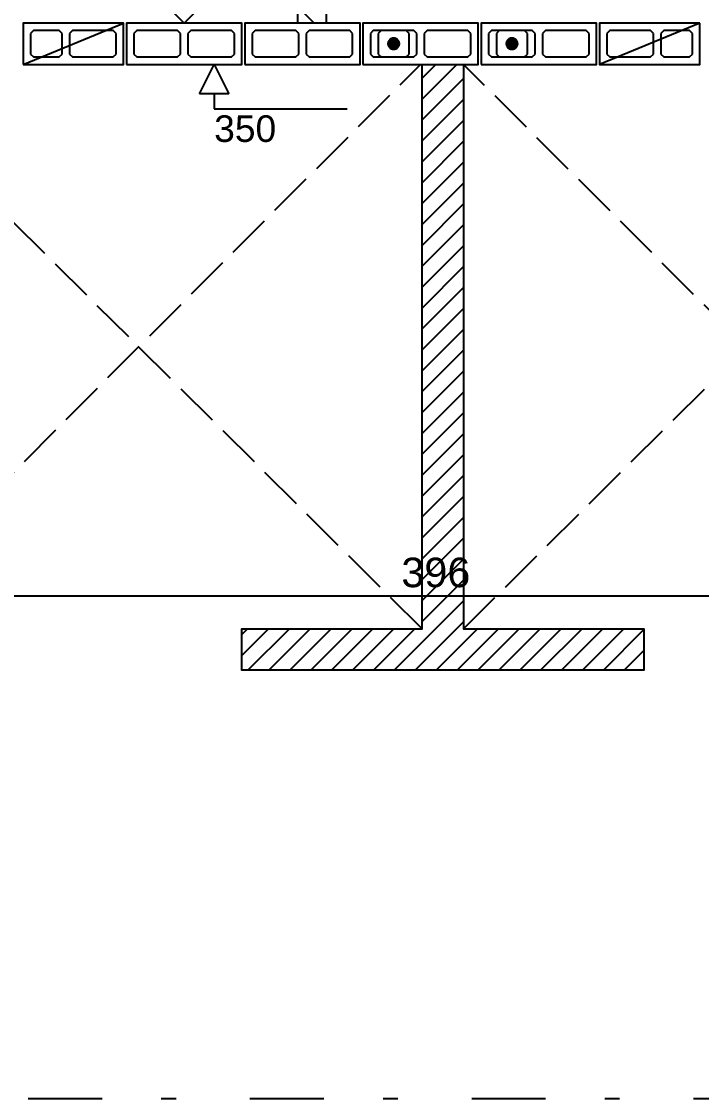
# Model space of a CAD drawing. Extents: x 0 to 119, y 0 to 84.
# Drawn here: x 28.23 to 32.83, y 52.74 to 60.03 of the extents above; entities that cross this region are included whole.
import ezdxf

# ---------------------------------------------------------------- set-up
doc = ezdxf.new("R2010")
doc.units = 0
doc.header["$MEASUREMENT"] = 0
doc.linetypes.add('ESTILO_TQS_0003', pattern=[1.5, 0.5, -0.4, 0.1, -0.5])
doc.linetypes.add('ESTILO_TQS_0005', pattern=[0.4, 0.3, -0.1])
for name, color, linetype in [('20', 1, 'CONTINUOUS'), ('27', 250, 'CONTINUOUS'), ('29', 9, 'CONTINUOUS'), ('3', 7, 'CONTINUOUS'), ('35', 255, 'CONTINUOUS'), ('45', 7, 'CONTINUOUS')]:
    doc.layers.add(name, color=color, linetype=linetype)
doc.styles.add('TQS_ARIAL', font='arial.ttf')

msp = doc.modelspace()

# ---------------------------------------------------------------- linework, layer by layer
at = {"layer": '20', "color": 1, "linetype": 'Continuous'}
for p, q in [((29.431102, 59.54), (29.531102, 59.74)), ((29.531102, 59.74), (29.631102, 59.54)), ((29.631102, 59.54), (29.431102, 59.54)), ((29.531102, 59.54), (29.531102, 59.44)), ((29.531102, 59.44), (30.431102, 59.44))]:
    msp.add_line(p, q, dxfattribs=at)
at = {"layer": '20', "color": 1, "linetype": 'ESTILO_TQS_0003'}
msp.add_line((10.273328, 52.74), (47.431347, 52.74), dxfattribs=at)
at = {"layer": '27', "color": 250, "linetype": 'ESTILO_TQS_0005'}
for points in [[(28.2878, 59.81), (28.3078, 59.79), (28.4828, 59.79), (28.5028, 59.81), (28.5028, 59.95), (28.4828, 59.97), (28.3078, 59.97), (28.2878, 59.95), (28.2878, 59.81)], [(28.5528, 59.81), (28.5728, 59.79), (28.8478, 59.79), (28.8678, 59.81), (28.8678, 59.95), (28.8478, 59.97), (28.5728, 59.97), (28.5528, 59.95), (28.5528, 59.81)], [(28.9878, 59.81), (29.0078, 59.79), (29.2828, 59.79), (29.3028, 59.81), (29.3028, 59.95), (29.2828, 59.97), (29.0078, 59.97), (28.9878, 59.95), (28.9878, 59.81)], [(29.3528, 59.81), (29.3728, 59.79), (29.6478, 59.79), (29.6678, 59.81), (29.6678, 59.95), (29.6478, 59.97), (29.3728, 59.97), (29.3528, 59.95), (29.3528, 59.81)], [(29.7878, 59.81), (29.8078, 59.79), (30.0828, 59.79), (30.1028, 59.81), (30.1028, 59.95), (30.0828, 59.97), (29.8078, 59.97), (29.7878, 59.95), (29.7878, 59.81)], [(30.1528, 59.81), (30.1728, 59.79), (30.4478, 59.79), (30.4678, 59.81), (30.4678, 59.95), (30.4478, 59.97), (30.1728, 59.97), (30.1528, 59.95), (30.1528, 59.81)], [(30.5878, 59.81), (30.6078, 59.79), (30.8828, 59.79), (30.9028, 59.81), (30.9028, 59.95), (30.8828, 59.97), (30.6078, 59.97), (30.5878, 59.95), (30.5878, 59.81)], [(30.9528, 59.81), (30.9728, 59.79), (31.2478, 59.79), (31.2678, 59.81), (31.2678, 59.95), (31.2478, 59.97), (30.9728, 59.97), (30.9528, 59.95), (30.9528, 59.81)], [(31.3878, 59.81), (31.4078, 59.79), (31.6828, 59.79), (31.7028, 59.81), (31.7028, 59.95), (31.6828, 59.97), (31.4078, 59.97), (31.3878, 59.95), (31.3878, 59.81)], [(31.7528, 59.81), (31.7728, 59.79), (32.0478, 59.79), (32.0678, 59.81), (32.0678, 59.95), (32.0478, 59.97), (31.7728, 59.97), (31.7528, 59.95), (31.7528, 59.81)], [(32.5028, 59.95), (32.4828, 59.97), (32.2078, 59.97), (32.1878, 59.95), (32.1878, 59.81), (32.2078, 59.79), (32.4828, 59.79), (32.5028, 59.81), (32.5028, 59.95)], [(32.7678, 59.95), (32.7478, 59.97), (32.5728, 59.97), (32.5528, 59.95), (32.5528, 59.81), (32.5728, 59.79), (32.7478, 59.79), (32.7678, 59.81), (32.7678, 59.95)]]:
    msp.add_lwpolyline(points, dxfattribs=at)
at = {"layer": '29', "color": 9, "linetype": 'Continuous'}
for p, q in [((30.097758, 60.129067), (30.206932, 60.019893)), ((30.9378, 59.504914), (31.172886, 59.74)), ((30.9378, 59.646335), (31.031465, 59.74)), ((30.9378, 59.363493), (31.2178, 59.643493)), ((30.9378, 59.222071), (31.2178, 59.502071)), ((30.9378, 59.08065), (31.2178, 59.36065)), ((30.9378, 58.939229), (31.2178, 59.219229)), ((30.9378, 58.797807), (31.2178, 59.077807)), ((30.9378, 58.656386), (31.2178, 58.936386)), ((30.9378, 58.514964), (31.2178, 58.794964)), ((30.9378, 58.373543), (31.2178, 58.653543)), ((30.9378, 58.232122), (31.2178, 58.512122)), ((30.9378, 58.0907), (31.2178, 58.3707)), ((30.9378, 57.949279), (31.2178, 58.229279)), ((30.9378, 57.807858), (31.2178, 58.087858)), ((30.9378, 57.666436), (31.2178, 57.946436)), ((30.9378, 57.525015), (31.2178, 57.805015)), ((30.9378, 57.383594), (31.2178, 57.663594)), ((30.9378, 57.242172), (31.2178, 57.522172)), ((30.9378, 57.100751), (31.2178, 57.380751)), ((30.9378, 56.95933), (31.2178, 57.23933)), ((30.9378, 56.817908), (31.2178, 57.097908)), ((30.9378, 56.676487), (31.2178, 56.956487)), ((30.9378, 56.535065), (31.2178, 56.815065)), ((30.9378, 56.393644), (31.2178, 56.673644)), ((30.9378, 56.252223), (31.2178, 56.532223)), ((30.9378, 56.110801), (31.2178, 56.390801)), ((30.9378, 55.96938), (31.2178, 56.24938)), ((30.749841, 55.64), (31.2178, 56.107959)), ((29.717758, 55.739287), (29.89847, 55.92)), ((29.717758, 55.880709), (29.757049, 55.92)), ((29.759892, 55.64), (30.039892, 55.92)), ((29.901313, 55.64), (30.181313, 55.92)), ((30.042735, 55.64), (30.322735, 55.92)), ((30.184156, 55.64), (30.464156, 55.92)), ((30.325577, 55.64), (30.605577, 55.92)), ((30.466999, 55.64), (30.746999, 55.92)), ((30.60842, 55.64), (30.88842, 55.92)), ((30.891263, 55.64), (31.2178, 55.966537)), ((31.032684, 55.64), (31.312684, 55.92)), ((31.174105, 55.64), (31.454105, 55.92)), ((31.315527, 55.64), (31.595527, 55.92)), ((31.456948, 55.64), (31.736948, 55.92)), ((31.598369, 55.64), (31.878369, 55.92)), ((31.739791, 55.64), (32.019791, 55.92)), ((31.881212, 55.64), (32.161212, 55.92)), ((32.022634, 55.64), (32.302634, 55.92)), ((32.164055, 55.64), (32.437842, 55.913787)), ((32.305476, 55.64), (32.437842, 55.772366))]:
    msp.add_line(p, q, dxfattribs=at)
for points in [[(30.097758, 60.019748), (30.097758, 61.829465), (30.287654, 61.829465), (30.287654, 60.510096), (33.3378, 60.510096), (33.3378, 60.320096), (30.287758, 60.320096), (30.287758, 60.02), (30.097758, 60.02)], [(30.9378, 59.74), (31.2178, 59.74), (31.2178, 55.92), (32.437842, 55.92), (32.437842, 55.64), (29.717758, 55.64), (29.717758, 55.92), (30.9378, 55.92), (30.9378, 59.74)]]:
    msp.add_lwpolyline(points, dxfattribs=at)
at = {"layer": '3', "color": 7, "linetype": 'Continuous'}
for p, q in [((28.2378, 59.74), (28.9178, 60.02)), ((32.8178, 60.02), (32.1378, 59.74)), ((30.6603, 59.97), (30.6403, 59.95)), ((30.6403, 59.95), (30.6403, 59.81)), ((30.8303, 59.97), (30.6603, 59.97)), ((30.8503, 59.95), (30.8303, 59.97)), ((30.8503, 59.81), (30.8503, 59.95)), ((31.4603, 59.97), (31.4403, 59.95)), ((31.4403, 59.95), (31.4403, 59.81)), ((31.6303, 59.97), (31.4603, 59.97)), ((31.6503, 59.95), (31.6303, 59.97)), ((31.6503, 59.81), (31.6503, 59.95)), ((30.6403, 59.81), (30.6603, 59.79)), ((30.6603, 59.79), (30.8303, 59.79)), ((30.8303, 59.79), (30.8503, 59.81)), ((31.4403, 59.81), (31.4603, 59.79)), ((31.4603, 59.79), (31.6303, 59.79)), ((31.6303, 59.79), (31.6503, 59.81))]:
    msp.add_line(p, q, dxfattribs=at)
for points in [[(29.380458, 60.335947), (29.380458, 60.177974), (29.485774, 60.177974), (29.3278, 60.02), (29.169826, 60.177974), (29.275142, 60.177974), (29.275142, 60.335947), (29.380458, 60.335947)], [(28.2378, 59.74), (28.9178, 59.74), (28.9178, 60.02), (28.2378, 60.02), (28.2378, 59.74)], [(28.9378, 59.74), (29.7178, 59.74), (29.7178, 60.02), (28.9378, 60.02), (28.9378, 59.74)], [(29.7378, 59.74), (30.5178, 59.74), (30.5178, 60.02), (29.7378, 60.02), (29.7378, 59.74)], [(30.5378, 59.74), (31.3178, 59.74), (31.3178, 60.02), (30.5378, 60.02), (30.5378, 59.74)], [(31.3378, 59.74), (32.1178, 59.74), (32.1178, 60.02), (31.3378, 60.02), (31.3378, 59.74)], [(32.8178, 60.02), (32.1378, 60.02), (32.1378, 59.74), (32.8178, 59.74), (32.8178, 60.02)], [(30.7459, 59.88), (30.745897, 59.879939), (30.745888, 59.879879), (30.745872, 59.87982), (30.745851, 59.879763), (30.745825, 59.879709), (30.745792, 59.879657), (30.745755, 59.879609), (30.745713, 59.879565), (30.745667, 59.879526), (30.745617, 59.879491), (30.745564, 59.879461), (30.745508, 59.879437), (30.74545, 59.879419), (30.745391, 59.879407), (30.74533, 59.879401), (30.74527, 59.879401), (30.745209, 59.879407), (30.74515, 59.879419), (30.745092, 59.879437), (30.745036, 59.879461), (30.744983, 59.879491), (30.744933, 59.879526), (30.744887, 59.879565), (30.744845, 59.879609), (30.744808, 59.879657), (30.744775, 59.879709), (30.744749, 59.879763), (30.744728, 59.87982), (30.744712, 59.879879), (30.744703, 59.879939), (30.7447, 59.88), (30.7831, 59.88), (30.782906, 59.883824), (30.782326, 59.887609), (30.781366, 59.891316), (30.780037, 59.894907), (30.77835, 59.898344), (30.776325, 59.901594), (30.773981, 59.904622), (30.771343, 59.907397), (30.768438, 59.909891), (30.765295, 59.912079), (30.761947, 59.913937), (30.758428, 59.915447), (30.754775, 59.916593), (30.751024, 59.917364), (30.747215, 59.917751), (30.743385, 59.917751), (30.739576, 59.917364), (30.735825, 59.916593), (30.732172, 59.915447), (30.728653, 59.913937), (30.725305, 59.912079), (30.722162, 59.909891), (30.719257, 59.907397), (30.716619, 59.904622), (30.714275, 59.901594), (30.71225, 59.898344), (30.710563, 59.894907), (30.709234, 59.891316), (30.708274, 59.887609), (30.707694, 59.883824), (30.7075, 59.88), (30.7459, 59.88)], [(30.7447, 59.88), (30.744703, 59.880061), (30.744712, 59.880121), (30.744728, 59.88018), (30.744749, 59.880237), (30.744775, 59.880291), (30.744808, 59.880343), (30.744845, 59.880391), (30.744887, 59.880435), (30.744933, 59.880474), (30.744983, 59.880509), (30.745036, 59.880539), (30.745092, 59.880563), (30.74515, 59.880581), (30.745209, 59.880593), (30.74527, 59.880599), (30.74533, 59.880599), (30.745391, 59.880593), (30.74545, 59.880581), (30.745508, 59.880563), (30.745564, 59.880539), (30.745617, 59.880509), (30.745667, 59.880474), (30.745713, 59.880435), (30.745755, 59.880391), (30.745792, 59.880343), (30.745825, 59.880291), (30.745851, 59.880237), (30.745872, 59.88018), (30.745888, 59.880121), (30.745897, 59.880061), (30.7459, 59.88), (30.7075, 59.88), (30.707694, 59.876176), (30.708274, 59.872391), (30.709234, 59.868684), (30.710563, 59.865093), (30.71225, 59.861656), (30.714275, 59.858406), (30.716619, 59.855378), (30.719257, 59.852603), (30.722162, 59.850109), (30.725305, 59.847921), (30.728653, 59.846063), (30.732172, 59.844553), (30.735825, 59.843407), (30.739576, 59.842636), (30.743385, 59.842249), (30.747215, 59.842249), (30.751024, 59.842636), (30.754775, 59.843407), (30.758428, 59.844553), (30.761947, 59.846063), (30.765295, 59.847921), (30.768438, 59.850109), (30.771343, 59.852603), (30.773981, 59.855378), (30.776325, 59.858406), (30.77835, 59.861656), (30.780037, 59.865093), (30.781366, 59.868684), (30.782326, 59.872391), (30.782906, 59.876176), (30.7831, 59.88), (30.7447, 59.88)], [(31.5459, 59.88), (31.545897, 59.879939), (31.545888, 59.879879), (31.545872, 59.87982), (31.545851, 59.879763), (31.545825, 59.879709), (31.545792, 59.879657), (31.545755, 59.879609), (31.545713, 59.879565), (31.545667, 59.879526), (31.545617, 59.879491), (31.545564, 59.879461), (31.545508, 59.879437), (31.54545, 59.879419), (31.545391, 59.879407), (31.54533, 59.879401), (31.54527, 59.879401), (31.545209, 59.879407), (31.54515, 59.879419), (31.545092, 59.879437), (31.545036, 59.879461), (31.544983, 59.879491), (31.544933, 59.879526), (31.544887, 59.879565), (31.544845, 59.879609), (31.544808, 59.879657), (31.544775, 59.879709), (31.544749, 59.879763), (31.544728, 59.87982), (31.544712, 59.879879), (31.544703, 59.879939), (31.5447, 59.88), (31.5831, 59.88), (31.582906, 59.883824), (31.582326, 59.887609), (31.581366, 59.891316), (31.580037, 59.894907), (31.57835, 59.898344), (31.576325, 59.901594), (31.573981, 59.904622), (31.571343, 59.907397), (31.568438, 59.909891), (31.565295, 59.912079), (31.561947, 59.913937), (31.558428, 59.915447), (31.554775, 59.916593), (31.551024, 59.917364), (31.547215, 59.917751), (31.543385, 59.917751), (31.539576, 59.917364), (31.535825, 59.916593), (31.532172, 59.915447), (31.528653, 59.913937), (31.525305, 59.912079), (31.522162, 59.909891), (31.519257, 59.907397), (31.516619, 59.904622), (31.514275, 59.901594), (31.51225, 59.898344), (31.510563, 59.894907), (31.509234, 59.891316), (31.508274, 59.887609), (31.507694, 59.883824), (31.5075, 59.88), (31.5459, 59.88)], [(31.5447, 59.88), (31.544703, 59.880061), (31.544712, 59.880121), (31.544728, 59.88018), (31.544749, 59.880237), (31.544775, 59.880291), (31.544808, 59.880343), (31.544845, 59.880391), (31.544887, 59.880435), (31.544933, 59.880474), (31.544983, 59.880509), (31.545036, 59.880539), (31.545092, 59.880563), (31.54515, 59.880581), (31.545209, 59.880593), (31.54527, 59.880599), (31.54533, 59.880599), (31.545391, 59.880593), (31.54545, 59.880581), (31.545508, 59.880563), (31.545564, 59.880539), (31.545617, 59.880509), (31.545667, 59.880474), (31.545713, 59.880435), (31.545755, 59.880391), (31.545792, 59.880343), (31.545825, 59.880291), (31.545851, 59.880237), (31.545872, 59.88018), (31.545888, 59.880121), (31.545897, 59.880061), (31.5459, 59.88), (31.5075, 59.88), (31.507694, 59.876176), (31.508274, 59.872391), (31.509234, 59.868684), (31.510563, 59.865093), (31.51225, 59.861656), (31.514275, 59.858406), (31.516619, 59.855378), (31.519257, 59.852603), (31.522162, 59.850109), (31.525305, 59.847921), (31.528653, 59.846063), (31.532172, 59.844553), (31.535825, 59.843407), (31.539576, 59.842636), (31.543385, 59.842249), (31.547215, 59.842249), (31.551024, 59.842636), (31.554775, 59.843407), (31.558428, 59.844553), (31.561947, 59.846063), (31.565295, 59.847921), (31.568438, 59.850109), (31.571343, 59.852603), (31.573981, 59.855378), (31.576325, 59.858406), (31.57835, 59.861656), (31.580037, 59.865093), (31.581366, 59.868684), (31.582326, 59.872391), (31.582906, 59.876176), (31.5831, 59.88), (31.5447, 59.88)]]:
    msp.add_lwpolyline(points, dxfattribs=at)
for centre in [(30.7453, 59.88), (31.5453, 59.88)]:
    msp.add_circle(centre, 0.0372, dxfattribs=at)
for points in [[(30.7459, 59.88), (30.707694, 59.883824), (30.7075, 59.88)], [(30.7447, 59.88), (30.7075, 59.88), (30.707694, 59.876176)], [(30.7459, 59.88), (30.708274, 59.887609), (30.707694, 59.883824)], [(30.7447, 59.88), (30.707694, 59.876176), (30.708274, 59.872391)], [(30.7459, 59.88), (30.709234, 59.891316), (30.708274, 59.887609)], [(30.7447, 59.88), (30.708274, 59.872391), (30.709234, 59.868684)], [(30.7459, 59.88), (30.710563, 59.894907), (30.709234, 59.891316)], [(30.7447, 59.88), (30.709234, 59.868684), (30.710563, 59.865093)], [(30.7459, 59.88), (30.71225, 59.898344), (30.710563, 59.894907)], [(30.7447, 59.88), (30.710563, 59.865093), (30.71225, 59.861656)], [(30.7459, 59.88), (30.714275, 59.901594), (30.71225, 59.898344)], [(30.7447, 59.88), (30.71225, 59.861656), (30.714275, 59.858406)], [(30.7459, 59.88), (30.716619, 59.904622), (30.714275, 59.901594)], [(30.7447, 59.88), (30.714275, 59.858406), (30.716619, 59.855378)], [(30.7459, 59.88), (30.719257, 59.907397), (30.716619, 59.904622)], [(30.7447, 59.88), (30.716619, 59.855378), (30.719257, 59.852603)], [(30.7459, 59.88), (30.722162, 59.909891), (30.719257, 59.907397)], [(30.7447, 59.88), (30.719257, 59.852603), (30.722162, 59.850109)], [(30.7459, 59.88), (30.725305, 59.912079), (30.722162, 59.909891)], [(30.7447, 59.88), (30.722162, 59.850109), (30.725305, 59.847921)], [(30.7459, 59.88), (30.728653, 59.913937), (30.725305, 59.912079)], [(30.7447, 59.88), (30.725305, 59.847921), (30.728653, 59.846063)], [(30.7459, 59.88), (30.732172, 59.915447), (30.728653, 59.913937)], [(30.7447, 59.88), (30.728653, 59.846063), (30.732172, 59.844553)], [(30.7459, 59.88), (30.735825, 59.916593), (30.732172, 59.915447)], [(30.7447, 59.88), (30.732172, 59.844553), (30.735825, 59.843407)], [(30.7459, 59.88), (30.739576, 59.917364), (30.735825, 59.916593)], [(30.7447, 59.88), (30.735825, 59.843407), (30.739576, 59.842636)], [(30.7459, 59.88), (30.743385, 59.917751), (30.739576, 59.917364)], [(30.7447, 59.88), (30.739576, 59.842636), (30.743385, 59.842249)], [(30.7459, 59.88), (30.747215, 59.917751), (30.743385, 59.917751)], [(30.7447, 59.88), (30.743385, 59.842249), (30.747215, 59.842249)], [(30.744933, 59.880474), (30.744728, 59.88018), (30.7447, 59.88)], [(30.744933, 59.880474), (30.7447, 59.88), (30.7447, 59.88)], [(30.744933, 59.880474), (30.7447, 59.88), (30.7447, 59.88)], [(30.744933, 59.880474), (30.7447, 59.88), (30.7447, 59.88)], [(30.744933, 59.880474), (30.7447, 59.88), (30.7447, 59.88)], [(30.744933, 59.880474), (30.7447, 59.88), (30.7447, 59.88)], [(30.744933, 59.880474), (30.7447, 59.88), (30.7447, 59.88)], [(30.744933, 59.880474), (30.7447, 59.88), (30.7447, 59.88)], [(30.744933, 59.880474), (30.7447, 59.88), (30.7447, 59.88)], [(30.744933, 59.880474), (30.7447, 59.88), (30.7447, 59.88)], [(30.744933, 59.880474), (30.7447, 59.88), (30.7447, 59.88)], [(30.744933, 59.880474), (30.7447, 59.88), (30.7447, 59.88)], [(30.744933, 59.880474), (30.7447, 59.88), (30.7447, 59.88)], [(30.744933, 59.880474), (30.7447, 59.88), (30.7447, 59.88)], [(30.744933, 59.880474), (30.7447, 59.88), (30.7447, 59.88)], [(30.744933, 59.880474), (30.7447, 59.88), (30.7447, 59.88)], [(30.744933, 59.880474), (30.7447, 59.88), (30.7447, 59.88)], [(30.744933, 59.880474), (30.7447, 59.88), (30.7447, 59.88)], [(30.744933, 59.880474), (30.7447, 59.88), (30.7447, 59.88)], [(30.744933, 59.880474), (30.7447, 59.88), (30.7447, 59.88)], [(30.744933, 59.880474), (30.7447, 59.88), (30.7447, 59.88)], [(30.744933, 59.880474), (30.7447, 59.88), (30.7447, 59.88)], [(30.744933, 59.880474), (30.7447, 59.88), (30.7447, 59.88)], [(30.7447, 59.88), (30.747215, 59.842249), (30.7831, 59.88)], [(30.744933, 59.880474), (30.744775, 59.880291), (30.744728, 59.88018)], [(30.744933, 59.880474), (30.744808, 59.880343), (30.744775, 59.880291)], [(30.744933, 59.880474), (30.744845, 59.880391), (30.744808, 59.880343)], [(30.744933, 59.880474), (30.744887, 59.880435), (30.744845, 59.880391)], [(30.744933, 59.880474), (30.744933, 59.880474), (30.744887, 59.880435)], [(30.744933, 59.880474), (30.744887, 59.880435), (30.744887, 59.880435)], [(30.744933, 59.880474), (30.744933, 59.880474), (30.744933, 59.880474)], [(30.7459, 59.88), (30.745667, 59.879526), (30.745667, 59.879526)], [(30.7459, 59.88), (30.745667, 59.879526), (30.745667, 59.879526)], [(30.7459, 59.88), (30.745667, 59.879526), (30.745713, 59.879565)], [(30.7459, 59.88), (30.745713, 59.879565), (30.745713, 59.879565)], [(30.7459, 59.88), (30.745713, 59.879565), (30.745755, 59.879609)], [(30.7459, 59.88), (30.745755, 59.879609), (30.745792, 59.879657)], [(30.7459, 59.88), (30.745792, 59.879657), (30.745825, 59.879709)], [(30.7459, 59.88), (30.745825, 59.879709), (30.745872, 59.87982)], [(30.7459, 59.88), (30.745872, 59.87982), (30.7459, 59.88)], [(30.7831, 59.88), (30.747215, 59.917751), (30.7459, 59.88)], [(30.7459, 59.88), (30.7459, 59.88), (30.7459, 59.88)], [(30.7459, 59.88), (30.7459, 59.88), (30.7459, 59.88)], [(30.7459, 59.88), (30.7459, 59.88), (30.7459, 59.88)], [(30.7459, 59.88), (30.7459, 59.88), (30.7459, 59.88)], [(30.7459, 59.88), (30.7459, 59.88), (30.7459, 59.88)], [(30.7459, 59.88), (30.7459, 59.88), (30.7459, 59.88)], [(30.7459, 59.88), (30.7459, 59.88), (30.7459, 59.88)], [(30.7459, 59.88), (30.7459, 59.88), (30.7459, 59.88)], [(30.7459, 59.88), (30.7459, 59.88), (30.7459, 59.88)], [(30.7459, 59.88), (30.7459, 59.88), (30.7459, 59.88)], [(30.7459, 59.88), (30.7459, 59.88), (30.7459, 59.88)], [(30.7459, 59.88), (30.7459, 59.88), (30.7459, 59.88)], [(30.7459, 59.88), (30.7459, 59.88), (30.7459, 59.88)], [(30.7459, 59.88), (30.7459, 59.88), (30.7459, 59.88)], [(30.7459, 59.88), (30.7459, 59.88), (30.7459, 59.88)], [(30.7459, 59.88), (30.7459, 59.88), (30.7459, 59.88)], [(30.7459, 59.88), (30.7459, 59.88), (30.7459, 59.88)], [(30.7459, 59.88), (30.7459, 59.88), (30.7459, 59.88)], [(30.7459, 59.88), (30.7459, 59.88), (30.7459, 59.88)], [(30.7459, 59.88), (30.7459, 59.88), (30.7459, 59.88)], [(30.7459, 59.88), (30.7459, 59.88), (30.7459, 59.88)], [(30.7831, 59.88), (30.751024, 59.917364), (30.747215, 59.917751)], [(30.7831, 59.88), (30.747215, 59.842249), (30.751024, 59.842636)], [(30.7831, 59.88), (30.754775, 59.916593), (30.751024, 59.917364)], [(30.7831, 59.88), (30.751024, 59.842636), (30.754775, 59.843407)], [(30.7831, 59.88), (30.758428, 59.915447), (30.754775, 59.916593)], [(30.7831, 59.88), (30.754775, 59.843407), (30.758428, 59.844553)], [(30.7831, 59.88), (30.761947, 59.913937), (30.758428, 59.915447)], [(30.7831, 59.88), (30.758428, 59.844553), (30.761947, 59.846063)], [(30.7831, 59.88), (30.765295, 59.912079), (30.761947, 59.913937)], [(30.7831, 59.88), (30.761947, 59.846063), (30.765295, 59.847921)], [(30.7831, 59.88), (30.768438, 59.909891), (30.765295, 59.912079)], [(30.7831, 59.88), (30.765295, 59.847921), (30.768438, 59.850109)], [(30.7831, 59.88), (30.771343, 59.907397), (30.768438, 59.909891)], [(30.7831, 59.88), (30.768438, 59.850109), (30.771343, 59.852603)], [(30.7831, 59.88), (30.773981, 59.904622), (30.771343, 59.907397)], [(30.7831, 59.88), (30.771343, 59.852603), (30.773981, 59.855378)], [(30.7831, 59.88), (30.776325, 59.901594), (30.773981, 59.904622)], [(30.7831, 59.88), (30.773981, 59.855378), (30.776325, 59.858406)], [(30.7831, 59.88), (30.77835, 59.898344), (30.776325, 59.901594)], [(30.7831, 59.88), (30.776325, 59.858406), (30.77835, 59.861656)], [(30.7831, 59.88), (30.780037, 59.894907), (30.77835, 59.898344)], [(30.7831, 59.88), (30.77835, 59.861656), (30.780037, 59.865093)], [(30.7831, 59.88), (30.781366, 59.891316), (30.780037, 59.894907)], [(30.7831, 59.88), (30.780037, 59.865093), (30.781366, 59.868684)], [(30.7831, 59.88), (30.782326, 59.887609), (30.781366, 59.891316)], [(30.7831, 59.88), (30.781366, 59.868684), (30.782326, 59.872391)], [(30.7831, 59.88), (30.782906, 59.883824), (30.782326, 59.887609)], [(30.7831, 59.88), (30.782326, 59.872391), (30.782906, 59.876176)], [(31.5459, 59.88), (31.507694, 59.883824), (31.5075, 59.88)], [(31.5447, 59.88), (31.5075, 59.88), (31.507694, 59.876176)], [(31.5459, 59.88), (31.508274, 59.887609), (31.507694, 59.883824)], [(31.5447, 59.88), (31.507694, 59.876176), (31.508274, 59.872391)], [(31.5459, 59.88), (31.509234, 59.891316), (31.508274, 59.887609)], [(31.5447, 59.88), (31.508274, 59.872391), (31.509234, 59.868684)], [(31.5459, 59.88), (31.510563, 59.894907), (31.509234, 59.891316)], [(31.5447, 59.88), (31.509234, 59.868684), (31.510563, 59.865093)], [(31.5459, 59.88), (31.51225, 59.898344), (31.510563, 59.894907)], [(31.5447, 59.88), (31.510563, 59.865093), (31.51225, 59.861656)], [(31.5459, 59.88), (31.514275, 59.901594), (31.51225, 59.898344)], [(31.5447, 59.88), (31.51225, 59.861656), (31.514275, 59.858406)], [(31.5459, 59.88), (31.516619, 59.904622), (31.514275, 59.901594)], [(31.5447, 59.88), (31.514275, 59.858406), (31.516619, 59.855378)], [(31.5459, 59.88), (31.519257, 59.907397), (31.516619, 59.904622)], [(31.5447, 59.88), (31.516619, 59.855378), (31.519257, 59.852603)], [(31.5459, 59.88), (31.522162, 59.909891), (31.519257, 59.907397)], [(31.5447, 59.88), (31.519257, 59.852603), (31.522162, 59.850109)], [(31.5459, 59.88), (31.525305, 59.912079), (31.522162, 59.909891)], [(31.5447, 59.88), (31.522162, 59.850109), (31.525305, 59.847921)], [(31.5459, 59.88), (31.528653, 59.913937), (31.525305, 59.912079)], [(31.5447, 59.88), (31.525305, 59.847921), (31.528653, 59.846063)], [(31.5459, 59.88), (31.532172, 59.915447), (31.528653, 59.913937)], [(31.5447, 59.88), (31.528653, 59.846063), (31.532172, 59.844553)], [(31.5459, 59.88), (31.535825, 59.916593), (31.532172, 59.915447)], [(31.5447, 59.88), (31.532172, 59.844553), (31.535825, 59.843407)], [(31.5459, 59.88), (31.539576, 59.917364), (31.535825, 59.916593)], [(31.5447, 59.88), (31.535825, 59.843407), (31.539576, 59.842636)], [(31.5459, 59.88), (31.543385, 59.917751), (31.539576, 59.917364)], [(31.5447, 59.88), (31.539576, 59.842636), (31.543385, 59.842249)], [(31.5459, 59.88), (31.547215, 59.917751), (31.543385, 59.917751)], [(31.5447, 59.88), (31.543385, 59.842249), (31.547215, 59.842249)], [(31.544933, 59.880474), (31.544728, 59.88018), (31.5447, 59.88)], [(31.544933, 59.880474), (31.5447, 59.88), (31.5447, 59.88)], [(31.544933, 59.880474), (31.5447, 59.88), (31.5447, 59.88)], [(31.544933, 59.880474), (31.5447, 59.88), (31.5447, 59.88)], [(31.544933, 59.880474), (31.5447, 59.88), (31.5447, 59.88)], [(31.544933, 59.880474), (31.5447, 59.88), (31.5447, 59.88)], [(31.544933, 59.880474), (31.5447, 59.88), (31.5447, 59.88)], [(31.544933, 59.880474), (31.5447, 59.88), (31.5447, 59.88)], [(31.544933, 59.880474), (31.5447, 59.88), (31.5447, 59.88)], [(31.544933, 59.880474), (31.5447, 59.88), (31.5447, 59.88)], [(31.544933, 59.880474), (31.5447, 59.88), (31.5447, 59.88)], [(31.544933, 59.880474), (31.5447, 59.88), (31.5447, 59.88)], [(31.544933, 59.880474), (31.5447, 59.88), (31.5447, 59.88)], [(31.544933, 59.880474), (31.5447, 59.88), (31.5447, 59.88)], [(31.544933, 59.880474), (31.5447, 59.88), (31.5447, 59.88)], [(31.544933, 59.880474), (31.5447, 59.88), (31.5447, 59.88)], [(31.544933, 59.880474), (31.5447, 59.88), (31.5447, 59.88)], [(31.544933, 59.880474), (31.5447, 59.88), (31.5447, 59.88)], [(31.544933, 59.880474), (31.5447, 59.88), (31.5447, 59.88)], [(31.544933, 59.880474), (31.5447, 59.88), (31.5447, 59.88)], [(31.544933, 59.880474), (31.5447, 59.88), (31.5447, 59.88)], [(31.544933, 59.880474), (31.5447, 59.88), (31.5447, 59.88)], [(31.544933, 59.880474), (31.5447, 59.88), (31.5447, 59.88)], [(31.5447, 59.88), (31.547215, 59.842249), (31.5831, 59.88)], [(31.544933, 59.880474), (31.544775, 59.880291), (31.544728, 59.88018)], [(31.544933, 59.880474), (31.544808, 59.880343), (31.544775, 59.880291)], [(31.544933, 59.880474), (31.544845, 59.880391), (31.544808, 59.880343)], [(31.544933, 59.880474), (31.544887, 59.880435), (31.544845, 59.880391)], [(31.544933, 59.880474), (31.544933, 59.880474), (31.544887, 59.880435)], [(31.544933, 59.880474), (31.544887, 59.880435), (31.544887, 59.880435)], [(31.544933, 59.880474), (31.544933, 59.880474), (31.544933, 59.880474)], [(31.5459, 59.88), (31.545667, 59.879526), (31.545667, 59.879526)], [(31.5459, 59.88), (31.545667, 59.879526), (31.545667, 59.879526)], [(31.5459, 59.88), (31.545667, 59.879526), (31.545713, 59.879565)], [(31.5459, 59.88), (31.545713, 59.879565), (31.545713, 59.879565)], [(31.5459, 59.88), (31.545713, 59.879565), (31.545755, 59.879609)], [(31.5459, 59.88), (31.545755, 59.879609), (31.545792, 59.879657)], [(31.5459, 59.88), (31.545792, 59.879657), (31.545825, 59.879709)], [(31.5459, 59.88), (31.545825, 59.879709), (31.545872, 59.87982)], [(31.5459, 59.88), (31.545872, 59.87982), (31.5459, 59.88)], [(31.5831, 59.88), (31.547215, 59.917751), (31.5459, 59.88)], [(31.5459, 59.88), (31.5459, 59.88), (31.5459, 59.88)], [(31.5459, 59.88), (31.5459, 59.88), (31.5459, 59.88)], [(31.5459, 59.88), (31.5459, 59.88), (31.5459, 59.88)], [(31.5459, 59.88), (31.5459, 59.88), (31.5459, 59.88)], [(31.5459, 59.88), (31.5459, 59.88), (31.5459, 59.88)], [(31.5459, 59.88), (31.5459, 59.88), (31.5459, 59.88)], [(31.5459, 59.88), (31.5459, 59.88), (31.5459, 59.88)], [(31.5459, 59.88), (31.5459, 59.88), (31.5459, 59.88)], [(31.5459, 59.88), (31.5459, 59.88), (31.5459, 59.88)], [(31.5459, 59.88), (31.5459, 59.88), (31.5459, 59.88)], [(31.5459, 59.88), (31.5459, 59.88), (31.5459, 59.88)], [(31.5459, 59.88), (31.5459, 59.88), (31.5459, 59.88)], [(31.5459, 59.88), (31.5459, 59.88), (31.5459, 59.88)], [(31.5459, 59.88), (31.5459, 59.88), (31.5459, 59.88)], [(31.5459, 59.88), (31.5459, 59.88), (31.5459, 59.88)], [(31.5459, 59.88), (31.5459, 59.88), (31.5459, 59.88)], [(31.5459, 59.88), (31.5459, 59.88), (31.5459, 59.88)], [(31.5459, 59.88), (31.5459, 59.88), (31.5459, 59.88)], [(31.5459, 59.88), (31.5459, 59.88), (31.5459, 59.88)], [(31.5459, 59.88), (31.5459, 59.88), (31.5459, 59.88)], [(31.5459, 59.88), (31.5459, 59.88), (31.5459, 59.88)], [(31.5831, 59.88), (31.551024, 59.917364), (31.547215, 59.917751)], [(31.5831, 59.88), (31.547215, 59.842249), (31.551024, 59.842636)], [(31.5831, 59.88), (31.554775, 59.916593), (31.551024, 59.917364)], [(31.5831, 59.88), (31.551024, 59.842636), (31.554775, 59.843407)], [(31.5831, 59.88), (31.558428, 59.915447), (31.554775, 59.916593)], [(31.5831, 59.88), (31.554775, 59.843407), (31.558428, 59.844553)], [(31.5831, 59.88), (31.561947, 59.913937), (31.558428, 59.915447)], [(31.5831, 59.88), (31.558428, 59.844553), (31.561947, 59.846063)], [(31.5831, 59.88), (31.565295, 59.912079), (31.561947, 59.913937)], [(31.5831, 59.88), (31.561947, 59.846063), (31.565295, 59.847921)], [(31.5831, 59.88), (31.568438, 59.909891), (31.565295, 59.912079)], [(31.5831, 59.88), (31.565295, 59.847921), (31.568438, 59.850109)], [(31.5831, 59.88), (31.571343, 59.907397), (31.568438, 59.909891)], [(31.5831, 59.88), (31.568438, 59.850109), (31.571343, 59.852603)], [(31.5831, 59.88), (31.573981, 59.904622), (31.571343, 59.907397)], [(31.5831, 59.88), (31.571343, 59.852603), (31.573981, 59.855378)], [(31.5831, 59.88), (31.576325, 59.901594), (31.573981, 59.904622)], [(31.5831, 59.88), (31.573981, 59.855378), (31.576325, 59.858406)], [(31.5831, 59.88), (31.57835, 59.898344), (31.576325, 59.901594)], [(31.5831, 59.88), (31.576325, 59.858406), (31.57835, 59.861656)], [(31.5831, 59.88), (31.580037, 59.894907), (31.57835, 59.898344)], [(31.5831, 59.88), (31.57835, 59.861656), (31.580037, 59.865093)], [(31.5831, 59.88), (31.581366, 59.891316), (31.580037, 59.894907)], [(31.5831, 59.88), (31.580037, 59.865093), (31.581366, 59.868684)], [(31.5831, 59.88), (31.582326, 59.887609), (31.581366, 59.891316)], [(31.5831, 59.88), (31.581366, 59.868684), (31.582326, 59.872391)], [(31.5831, 59.88), (31.582906, 59.883824), (31.582326, 59.887609)], [(31.5831, 59.88), (31.582326, 59.872391), (31.582906, 59.876176)]]:
    msp.add_solid(points, dxfattribs=at)
at = {"layer": '35', "color": 255, "linetype": 'Continuous'}
msp.add_line((35.2878, 56.140905), (26.8678, 56.140905), dxfattribs=at)
at = {"layer": '45', "linetype": 'ESTILO_TQS_0005'}
for p, q in [((27.1178, 55.92), (30.9278, 59.74)), ((30.9378, 55.92), (27.1178, 59.72)), ((35.0378, 55.92), (31.2178, 59.74)), ((31.2178, 55.92), (35.0378, 59.72))]:
    msp.add_line(p, q, dxfattribs=at)

# ---------------------------------------------------------------- texts
at = {"layer": '20', "color": 1, "linetype": 'ESTILO_TQS_0003', "style": 'TQS_ARIAL'}
msp.add_text('350', height=0.18, dxfattribs=at).set_placement((29.531102, 59.215))
at = {"layer": '35', "color": 255, "linetype": 'Continuous', "style": 'TQS_ARIAL'}
msp.add_text('396', height=0.2, dxfattribs=at).set_placement((30.7978, 56.200905))

doc.saveas('drawing.dxf')
